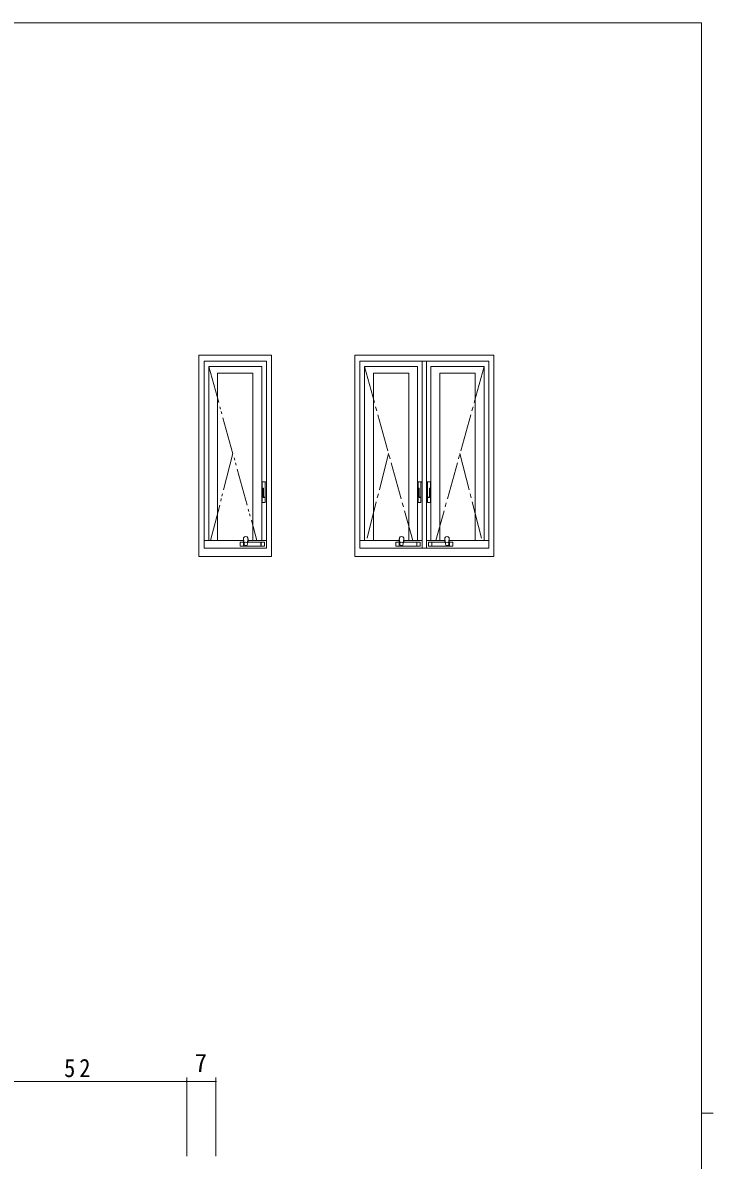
# Model space of a CAD drawing. Units: millimetres on the paper. Extents: x -420 to 373, y -297 to 267.
# Drawn here: x 188.9 to 355.1, y -9.5 to 264.4 of the extents above; entities that cross this region are included whole.
import ezdxf
from ezdxf.enums import TextEntityAlignment as Align

# ---------------------------------------------------------------- set-up
doc = ezdxf.new("R2010")
doc.units = ezdxf.units.MM
doc.linetypes.add('CHAIN2', pattern=[12, 9, -1, 1, -1])
doc.linetypes.add('DOUBLE_CHAIN2', pattern=[12.8, 9, -1, 0.6, -0.6, 0.6, -1])
for name, color, linetype, lineweight in [('0-1_YKK_ZWAK', 7, 'Continuous', 9), ('0-5_YKK_A1', 4, 'Continuous', 9), ('0-7_YKK_D', 6, 'Continuous', 9)]:
    doc.layers.add(name, color=color, linetype=linetype, lineweight=lineweight)
doc.styles.add('ＭＳ ゴシック', font='')
doc.styles.get('ＭＳ ゴシック').set_extended_font_data('MS Gothic')

msp = doc.modelspace()

# ---------------------------------------------------------------- linework, layer by layer
at = {"layer": '0-1_YKK_ZWAK'}
for p, q in [((352.3, 264.4), (-417.7, 264.4)), ((352.3, 264.4), (352.3, -260.6)), ((352.3, 1.9), (355.1, 1.9))]:
    msp.add_line(p, q, dxfattribs=at)
at = {"layer": '0-5_YKK_A1'}
for p, q in [((231.3, 135.9), (231.3, 184.4)), ((231.3, 184.4), (248.8, 184.4)), ((248.8, 135.9), (248.8, 184.4)), ((302.3, 184.4), (268.8, 184.4)), ((268.8, 135.9), (268.8, 184.4)), ((302.3, 135.9), (302.3, 184.4)), ((232.55, 137.9), (232.55, 182.9)), ((232.55, 182.9), (247.55, 182.9)), ((232.55, 137.9), (232.55, 182.15)), ((233.65, 139.75), (233.65, 181.6)), ((233.65, 181.6), (246.45, 181.6)), ((246.45, 139.75), (246.45, 181.6)), ((247.55, 137.9), (247.55, 182.9)), ((270.05, 137.9), (270.05, 182.9)), ((285.05, 182.9), (270.05, 182.9)), ((271.15, 139.75), (271.15, 181.6)), ((283.95, 181.6), (271.15, 181.6)), ((283.95, 139.75), (283.95, 181.6)), ((285.05, 182.9), (301.05, 182.9)), ((285.05, 137.9), (285.05, 182.9)), ((285.05, 137.9), (285.05, 182.15)), ((286.05, 137.9), (286.05, 182.9)), ((287.15, 139.75), (287.15, 181.6)), ((287.15, 181.6), (299.95, 181.6)), ((299.95, 139.75), (299.95, 181.6)), ((301.05, 137.9), (301.05, 182.9)), ((301.05, 137.9), (301.05, 182.9)), ((235.8, 139.75), (235.8, 180)), ((235.8, 180), (244.3, 180)), ((244.3, 139.75), (244.3, 180)), ((273.3, 139.75), (273.3, 180)), ((281.8, 180), (273.3, 180)), ((281.8, 139.75), (281.8, 180)), ((289.3, 139.75), (289.3, 180)), ((289.3, 180), (297.8, 180)), ((297.8, 139.75), (297.8, 180)), ((246.55, 153.743), (246.55, 153.85)), ((246.6, 153.9), (247.25, 153.9)), ((247.35, 153.9), (247.25, 153.9)), ((247.25, 153.9), (247.25, 153.766)), ((247.25, 153.766), (247.25, 151.4)), ((284.05, 153.743), (284.05, 153.85)), ((284.1, 153.9), (284.75, 153.9)), ((284.85, 153.9), (284.75, 153.9)), ((284.75, 153.9), (284.75, 153.766)), ((284.75, 153.766), (284.75, 151.4)), ((286.25, 153.9), (286.35, 153.9)), ((286.35, 153.9), (286.35, 153.766)), ((287, 153.9), (286.35, 153.9)), ((286.35, 153.766), (286.35, 151.4)), ((287.05, 153.743), (287.05, 153.85)), ((246.55, 152.113), (246.55, 152.288)), ((246.55, 150.742), (246.55, 152.113)), ((246.55, 148.95), (246.55, 150.742)), ((246.775, 152.353), (246.6, 152.353)), ((246.8, 152.338), (246.6, 152.338)), ((246.8, 152.13), (246.8, 152.338)), ((246.825, 152.225), (246.8, 152.225)), ((246.8, 150.742), (246.8, 152.13)), ((246.8, 151.825), (246.825, 151.825)), ((246.8, 150.135), (246.8, 150.742)), ((247.25, 151.4), (247.25, 150.2)), ((284.05, 152.113), (284.05, 152.288)), ((284.05, 150.742), (284.05, 152.113)), ((284.05, 148.95), (284.05, 150.742)), ((284.275, 152.353), (284.1, 152.353)), ((284.3, 152.338), (284.1, 152.338)), ((284.3, 152.13), (284.3, 152.338)), ((284.325, 152.225), (284.3, 152.225)), ((284.3, 150.742), (284.3, 152.13)), ((284.3, 151.825), (284.325, 151.825)), ((284.3, 150.135), (284.3, 150.742)), ((284.75, 151.4), (284.75, 150.2)), ((286.35, 151.4), (286.35, 150.2)), ((286.775, 152.225), (286.8, 152.225)), ((286.8, 151.825), (286.775, 151.825)), ((286.8, 152.13), (286.8, 152.338)), ((286.8, 152.338), (287, 152.338)), ((286.8, 150.742), (286.8, 152.13)), ((286.8, 150.135), (286.8, 150.742)), ((286.825, 152.353), (287, 152.353)), ((287.05, 152.113), (287.05, 152.288)), ((287.05, 150.742), (287.05, 152.113)), ((287.05, 148.95), (287.05, 150.742)), ((247.2, 148.9), (246.6, 148.9)), ((247.2, 148.9), (246.6, 148.9)), ((246.8, 150.15), (246.875, 150.15)), ((247.2, 150.099), (246.85, 150.099)), ((247.25, 150.049), (247.25, 148.95)), ((247.25, 149.99), (247.25, 149.99)), ((284.7, 148.9), (284.1, 148.9)), ((284.7, 148.9), (284.1, 148.9)), ((284.3, 150.15), (284.375, 150.15)), ((284.7, 150.099), (284.35, 150.099)), ((284.75, 150.049), (284.75, 148.95)), ((284.75, 149.99), (284.75, 149.99)), ((286.35, 150.049), (286.35, 148.95)), ((286.35, 149.99), (286.35, 149.99)), ((286.4, 150.099), (286.75, 150.099)), ((286.4, 148.9), (287, 148.9)), ((286.4, 148.9), (287, 148.9)), ((286.8, 150.15), (286.725, 150.15)), ((232.55, 139.75), (242.025, 139.75)), ((242.025, 139.299), (242.025, 140.161)), ((242.035, 140.061), (242.226, 139.208)), ((243.115, 140.061), (242.924, 139.208)), ((243.125, 139.35), (243.125, 140.161)), ((243.125, 139.75), (247.55, 139.75)), ((279.525, 139.75), (270.05, 139.75)), ((279.53, 139.299), (279.53, 140.161)), ((279.54, 140.061), (279.731, 139.208)), ((280.62, 140.061), (280.429, 139.208)), ((285.05, 139.75), (280.625, 139.75)), ((280.63, 139.35), (280.63, 140.161)), ((286.05, 139.75), (290.47, 139.75)), ((290.47, 139.35), (290.47, 140.161)), ((290.48, 140.061), (290.671, 139.208)), ((291.56, 140.061), (291.369, 139.208)), ((291.57, 139.299), (291.57, 140.161)), ((291.57, 139.75), (301.05, 139.75)), ((232.55, 137.9), (247.55, 137.9)), ((241.2, 139.25), (241.2, 138.45)), ((242, 139.35), (241.3, 139.35)), ((242, 138.35), (241.3, 138.35)), ((242, 138.35), (242, 139.35)), ((242, 139.302), (242.025, 139.302)), ((242.025, 139.25), (242, 139.25)), ((242.025, 138.45), (242, 138.45)), ((242, 138.398), (242.025, 138.398)), ((242.025, 138.35), (242.025, 139.398)), ((242.025, 138.35), (246.225, 138.35)), ((243.125, 139.35), (242.921, 139.214)), ((243.125, 139.35), (246.225, 139.35)), ((246.225, 138.35), (246.225, 139.35)), ((246.225, 139.302), (246.25, 139.302)), ((246.225, 139.25), (246.25, 139.25)), ((246.225, 138.45), (246.25, 138.45)), ((246.25, 138.398), (246.225, 138.398)), ((246.25, 139.35), (246.95, 139.35)), ((246.25, 138.353), (246.25, 139.35)), ((246.25, 138.35), (246.95, 138.35)), ((247.05, 139.25), (247.05, 138.453)), ((301.05, 137.9), (270.05, 137.9)), ((278.705, 139.25), (278.705, 138.45)), ((279.505, 139.35), (278.805, 139.35)), ((279.505, 138.35), (278.805, 138.35)), ((279.505, 138.35), (279.505, 139.35)), ((279.505, 139.302), (279.53, 139.302)), ((279.53, 139.25), (279.505, 139.25)), ((279.53, 138.45), (279.505, 138.45)), ((279.505, 138.398), (279.53, 138.398)), ((279.53, 138.35), (279.53, 139.398)), ((279.53, 138.35), (283.73, 138.35)), ((280.63, 139.35), (280.426, 139.214)), ((280.63, 139.35), (283.73, 139.35)), ((283.73, 138.35), (283.73, 139.35)), ((283.73, 139.302), (283.755, 139.302)), ((283.73, 139.25), (283.755, 139.25)), ((283.73, 138.45), (283.755, 138.45)), ((283.755, 138.398), (283.73, 138.398)), ((283.755, 139.35), (284.455, 139.35)), ((283.755, 138.353), (283.755, 139.35)), ((283.755, 138.35), (284.455, 138.35)), ((284.555, 139.25), (284.555, 138.453)), ((286.545, 139.25), (286.545, 138.453)), ((287.345, 139.35), (286.645, 139.35)), ((287.345, 138.35), (286.645, 138.35)), ((287.345, 138.353), (287.345, 139.35)), ((287.37, 139.302), (287.345, 139.302)), ((287.37, 139.25), (287.345, 139.25)), ((287.37, 138.45), (287.345, 138.45)), ((287.345, 138.398), (287.37, 138.398)), ((287.37, 138.35), (287.37, 139.35)), ((290.47, 139.35), (287.37, 139.35)), ((291.57, 138.35), (287.37, 138.35)), ((290.47, 139.35), (290.674, 139.214)), ((291.57, 138.35), (291.57, 139.398)), ((291.595, 139.302), (291.57, 139.302)), ((291.57, 139.25), (291.595, 139.25)), ((291.57, 138.45), (291.595, 138.45)), ((291.595, 138.398), (291.57, 138.398)), ((291.595, 139.35), (292.295, 139.35)), ((291.595, 138.35), (291.595, 139.35)), ((291.595, 138.35), (292.295, 138.35)), ((292.395, 139.25), (292.395, 138.45)), ((231.3, 135.9), (248.8, 135.9)), ((302.3, 135.9), (268.8, 135.9))]:
    msp.add_line(p, q, dxfattribs=at)
at = {"layer": '0-5_YKK_A1', "linetype": 'DOUBLE_CHAIN2'}
for p, q in [((233.65, 181.6), (245.273, 139.75)), ((239.462, 160.675), (234.122, 139.75))]:
    msp.add_line(p, q, dxfattribs=at)
at = {"layer": '0-5_YKK_A1', "linetype": 'CHAIN2'}
for p, q in [((271.15, 181.6), (282.773, 139.75)), ((299.95, 181.6), (288.327, 139.75)), ((276.962, 160.675), (271.622, 139.75)), ((294.139, 160.675), (299.478, 139.75))]:
    msp.add_line(p, q, dxfattribs=at)
at = {"layer": '0-5_YKK_A1'}
for points in [[(246.55, 152.288), (246.55, 152.402), (246.55, 153.743)], [(247.25, 153.825), (247.35, 153.825), (247.35, 153.9)], [(284.05, 152.288), (284.05, 152.402), (284.05, 153.743)], [(284.75, 153.825), (284.85, 153.825), (284.85, 153.9)], [(286.35, 153.825), (286.25, 153.825), (286.25, 153.9)], [(287.05, 152.288), (287.05, 152.402), (287.05, 153.743)], [(246.825, 150.2), (246.825, 151.4), (246.825, 152.302)], [(284.325, 150.2), (284.325, 151.4), (284.325, 152.302)], [(286.775, 150.2), (286.775, 151.4), (286.775, 152.302)], [(247.25, 150.2), (247.25, 150.15), (246.875, 150.15)], [(284.75, 150.2), (284.75, 150.15), (284.375, 150.15)], [(286.35, 150.2), (286.35, 150.15), (286.725, 150.15)]]:
    msp.add_lwpolyline(points, dxfattribs=at)
for centre, radius, start, end in [((246.6, 153.85), 0.05, 90, 180), ((284.1, 153.85), 0.05, 90, 180), ((287, 153.85), 0.05, 0, 90), ((246.6, 152.402), 0.05, 180, 270), ((246.6, 152.288), 0.05, 90, 180), ((246.775, 152.302), 0.05, 0, 90), ((284.1, 152.402), 0.05, 180, 270), ((284.1, 152.288), 0.05, 90, 180), ((284.275, 152.302), 0.05, 0, 90), ((286.825, 152.302), 0.05, 90, 180), ((287, 152.402), 0.05, 270, 0), ((287, 152.288), 0.05, 0, 90), ((246.6, 148.95), 0.05, 180, 270), ((246.6, 148.95), 0.05, 180, 270), ((246.85, 150.149), 0.05, 180, 270), ((246.875, 150.2), 0.05, 180, 270), ((247.2, 150.049), 0.05, 0, 90), ((247.2, 148.95), 0.05, 270, 0), ((247.2, 148.95), 0.05, 270, 0), ((284.1, 148.95), 0.05, 180, 270), ((284.1, 148.95), 0.05, 180, 270), ((284.35, 150.149), 0.05, 180, 270), ((284.375, 150.2), 0.05, 180, 270), ((284.7, 150.049), 0.05, 0, 90), ((284.7, 148.95), 0.05, 270, 0), ((284.7, 148.95), 0.05, 270, 0), ((286.4, 150.049), 0.05, 90, 180), ((286.4, 148.95), 0.05, 180, 270), ((286.4, 148.95), 0.05, 180, 270), ((286.725, 150.2), 0.05, 270, 0), ((286.75, 150.149), 0.05, 270, 0), ((287, 148.95), 0.05, 270, 0), ((287, 148.95), 0.05, 270, 0), ((242.575, 140.161), 0.55, 348.40096, 191.59904), ((280.08, 140.161), 0.55, 348.40096, 191.59904), ((291.02, 140.161), 0.55, 348.40094, 191.59903), ((241.3, 139.25), 0.1, 90, 180), ((241.3, 138.45), 0.1, 180, 270), ((242.275, 139.399), 0.25, 180, 254.21684), ((242.175, 139.299), 0.15, 180, 281.49934), ((242.8, 138.961), 0.625, 150.11861, 209.88138), ((242.271, 139.264), 0.015, 119.88138, 150.11861), ((242.271, 138.657), 0.015, 209.88138, 240.11861), ((242.575, 138.736), 0.625, 60.11861, 119.88138), ((242.575, 139.186), 0.625, 240.11861, 299.88138), ((242.879, 139.264), 0.015, 29.88138, 60.11861), ((242.879, 138.657), 0.015, 299.88138, 330.11861), ((242.35, 138.961), 0.625, 330.11861, 29.88138), ((246.95, 139.25), 0.1, 0, 90), ((246.95, 138.45), 0.1, 270, 0), ((278.805, 139.25), 0.1, 90, 180), ((278.805, 138.45), 0.1, 180, 270), ((279.78, 139.399), 0.25, 180, 254.21684), ((279.68, 139.299), 0.15, 180, 281.49934), ((280.305, 138.961), 0.625, 150.11861, 209.88138), ((279.776, 139.264), 0.015, 119.88138, 150.11861), ((279.776, 138.657), 0.015, 209.88138, 240.11861), ((280.08, 138.736), 0.625, 60.11861, 119.88138), ((280.08, 139.186), 0.625, 240.11861, 299.88138), ((280.384, 139.264), 0.015, 29.88138, 60.11861), ((280.384, 138.657), 0.015, 299.88138, 330.11861), ((279.855, 138.961), 0.625, 330.11861, 29.88138), ((284.455, 139.25), 0.1, 0, 90), ((284.455, 138.45), 0.1, 270, 0), ((286.645, 139.25), 0.1, 90, 180), ((286.645, 138.45), 0.1, 180, 270), ((291.245, 138.961), 0.625, 150.11861, 209.88138), ((290.716, 139.264), 0.015, 119.88138, 150.11861), ((290.716, 138.657), 0.015, 209.88138, 240.11861), ((291.02, 138.736), 0.625, 60.11861, 119.88138), ((291.02, 139.186), 0.625, 240.11861, 299.88138), ((291.324, 139.264), 0.015, 29.88138, 60.11861), ((291.324, 138.657), 0.015, 299.88138, 330.11861), ((290.795, 138.961), 0.625, 330.11861, 29.88138), ((291.32, 139.399), 0.25, 285.78314, 0), ((291.42, 139.299), 0.15, 258.50064, 0), ((292.295, 139.25), 0.1, 0, 90), ((292.295, 138.45), 0.1, 270, 0)]:
    msp.add_arc(centre, radius, start, end, dxfattribs=at)
at = {"layer": '0-7_YKK_D'}
for p, q in [((228.37, 9.472), (176.37, 9.472)), ((228.37, -8.528), (228.37, 10.472)), ((228.37, -8.528), (228.37, 10.472)), ((235.37, 9.472), (228.37, 9.472)), ((235.37, -8.528), (235.37, 10.472))]:
    msp.add_line(p, q, dxfattribs=at)
for centre, start, end in [((228.37, 9.472), 0, 180), ((228.37, 9.472), 0, 180), ((228.37, 9.472), 180, 0), ((228.37, 9.472), 180, 0), ((235.37, 9.472), 0, 180), ((235.37, 9.472), 180, 0)]:
    msp.add_arc(centre, 0.106, start, end, dxfattribs=at)

# ---------------------------------------------------------------- texts
at = {"layer": '0-7_YKK_D', "color": 3, "style": 'ＭＳ ゴシック'}
msp.add_text('7', height=4.399, dxfattribs=at).set_placement((230.27, 10.472), align=Align.BOTTOM_LEFT)
at = {"layer": '0-7_YKK_D', "color": 3, "insert": (198.85, 10.472), "char_height": 4.399, "attachment_point": 7, "style": 'ＭＳ ゴシック'}
msp.add_mtext('\\T1.36;\\W0.9;52', dxfattribs=at)

doc.saveas('drawing.dxf')
